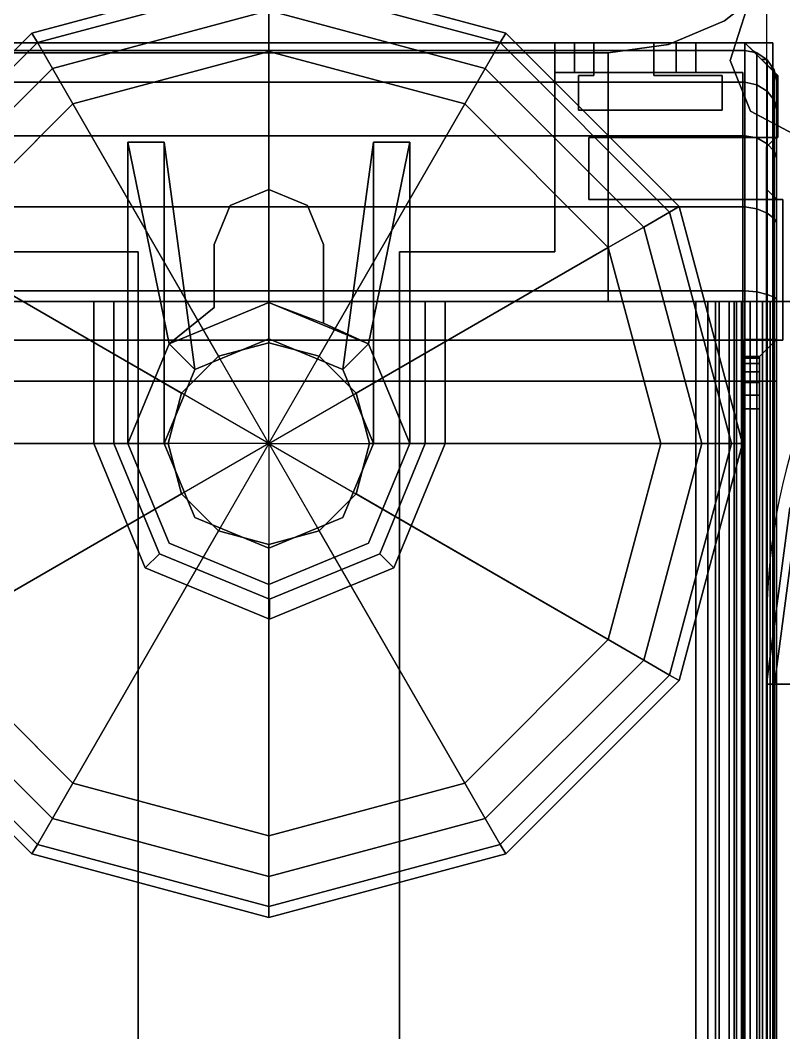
# Model space of a CAD drawing. Extents: x -170 to 1783, y -20 to 1205.
# Drawn here: x 1084.081 to 1085.615, y 277.667 to 279.7 of the extents above; entities that cross this region are included whole.
import ezdxf

# ---------------------------------------------------------------- set-up
doc = ezdxf.new("R2010")
doc.units = 0
doc.header["$LTSCALE"] = 96
doc.header["$MEASUREMENT"] = 0
for name, color, linetype in [('A-FURN-3-PANEL-GLIDE', 7, 'Continuous'), ('A-FURN-3-PANEL-GLIDE-HOUSING', 7, 'Continuous'), ('A-FURN-3-PANEL-RACE', 7, 'Continuous'), ('A-FURN-3-PANEL-SIDE1', 7, 'Continuous'), ('A-FURN-3-PANEL-SIDE2', 7, 'Continuous'), ('A-FURN-3-PANEL-TOPCAP', 7, 'Continuous'), ('A-FURN-3-PANEL-TRIM', 7, 'Continuous'), ('A-FURN-3-WKSF-TRIM', 7, 'Continuous'), ('A-FURN-P-PNLS', 7, 'Continuous'), ('A-FURN-P-WKSF', 7, 'Continuous'), ('MAIN_PANEL', 7, 'Continuous'), ('MAIN_WKSURF', 7, 'Continuous')]:
    doc.layers.add(name, color=color, linetype=linetype)

# ---------------------------------------------------------------- blocks, each defined once
blk = doc.blocks.new('EC-EFP-444')
at = {"layer": 'A-FURN-3-PANEL-TRIM', "color": 60, "linetype": 'Continuous'}
for points, invisible_edges in [([(-0.0735, -0.1159, 3.5747), (0.6, -0.1348, 3.5747), (0.0361, 0.0847, 3.5747), (-0.0395, -0.0114, 3.5747)], 3), ([(-0.0735, -0.1159, 4.2397), (-0.0395, -0.0114, 4.2397), (0.0361, 0.0847, 4.2397), (0.6, -0.1348, 4.2397)], 12), ([(-0.0735, -0.1159, 3.8013), (-0.0395, -0.0114, 3.8013), (0.0361, 0.0847, 3.8013), (0.6, -0.1348, 3.8013)], 12), ([(-0.0735, -0.1159, 4.013), (0.6, -0.1348, 4.013), (0.0361, 0.0847, 4.013), (-0.0395, -0.0114, 4.013)], 3), ([(0.065, -0.269, 3.5747), (0.6, -0.1348, 3.5747), (-0.0735, -0.1159, 3.5747), (-0.0322, -0.2178, 3.5747)], 3), ([(0.065, -0.269, 4.2397), (-0.0322, -0.2178, 4.2397), (-0.0735, -0.1159, 4.2397), (0.6, -0.1348, 4.2397)], 12), ([(0.065, -0.269, 3.8013), (-0.0322, -0.2178, 3.8013), (-0.0735, -0.1159, 3.8013), (0.6, -0.1348, 3.8013)], 12), ([(0.065, -0.269, 4.013), (0.6, -0.1348, 4.013), (-0.0735, -0.1159, 4.013), (-0.0322, -0.2178, 4.013)], 3)]:
    blk.add_3dface(points, dxfattribs=dict(at, invisible_edges=invisible_edges))
for points in [[(-0.0735, -0.1159, 4.013), (-0.0395, -0.0114, 4.013), (-0.0395, -0.0114, 4.2397), (-0.0735, -0.1159, 4.2397)], [(-0.0735, -0.1159, 3.5747), (-0.0395, -0.0114, 3.5747), (-0.0395, -0.0114, 3.8013), (-0.0735, -0.1159, 3.8013)], [(-0.0322, -0.2178, 4.013), (-0.0735, -0.1159, 4.013), (-0.0735, -0.1159, 4.2397), (-0.0322, -0.2178, 4.2397)], [(-0.0322, -0.2178, 3.5747), (-0.0735, -0.1159, 3.5747), (-0.0735, -0.1159, 3.8013), (-0.0322, -0.2178, 3.8013)], [(0.065, -0.269, 4.013), (-0.0322, -0.2178, 4.013), (-0.0322, -0.2178, 4.2397), (0.065, -0.269, 4.2397)], [(0.065, -0.269, 3.5747), (-0.0322, -0.2178, 3.5747), (-0.0322, -0.2178, 3.8013), (0.065, -0.269, 3.8013)]]:
    blk.add_3dface(points, dxfattribs=at)
blk = doc.blocks.new('EC-EFN-256')
at = {"layer": 'A-FURN-3-PANEL-GLIDE', "color": 20, "linetype": 'Continuous'}
for points in [[(0.4201, 1.8052, 0.2464), (0.4091, 1.8242, 0.1642), (0.885, 1.9517, 0.1642), (0.885, 1.9297, 0.2464)], [(0.4091, 1.8242, 0.1642), (0.4201, 1.8052, 0.0821), (0.885, 1.9297, 0.0821), (0.885, 1.9517, 0.1642)], [(0.885, 1.9297, 0.2464), (0.885, 1.9517, 0.1642), (1.3609, 1.8242, 0.1642), (1.3499, 1.8052, 0.2464)], [(0.885, 1.9517, 0.1642), (0.885, 1.9297, 0.0821), (1.3499, 1.8052, 0.0821), (1.3609, 1.8242, 0.1642)], [(0.4502, 1.7531, 0.3065), (0.4201, 1.8052, 0.2464), (0.885, 1.9297, 0.2464), (0.885, 1.8696, 0.3065)], [(0.4201, 1.8052, 0.0821), (0.4502, 1.7531, 0.022), (0.885, 1.8696, 0.022), (0.885, 1.9297, 0.0821)], [(0.885, 1.8696, 0.3065), (0.885, 1.9297, 0.2464), (1.3499, 1.8052, 0.2464), (1.3198, 1.7531, 0.3065)], [(0.885, 1.9297, 0.0821), (0.885, 1.8696, 0.022), (1.3198, 1.7531, 0.022), (1.3499, 1.8052, 0.0821)], [(0.4912, 1.682, 0.3285), (0.4502, 1.7531, 0.3065), (0.885, 1.8696, 0.3065), (0.885, 1.7875, 0.3285)], [(0.4502, 1.7531, 0.022), (0.4912, 1.682), (0.885, 1.7875), (0.885, 1.8696, 0.022)], [(0.885, 1.7875, 0.3285), (0.885, 1.8696, 0.3065), (1.3198, 1.7531, 0.3065), (1.2787, 1.682, 0.3285)], [(0.885, 1.8696, 0.022), (0.885, 1.7875), (1.2787, 1.682), (1.3198, 1.7531, 0.022)], [(0.0798, 1.4649, 0.2464), (0.0608, 1.4759, 0.1642), (0.4091, 1.8242, 0.1642), (0.4201, 1.8052, 0.2464)], [(0.0608, 1.4759, 0.1642), (0.0798, 1.4649, 0.0821), (0.4201, 1.8052, 0.0821), (0.4091, 1.8242, 0.1642)], [(1.3499, 1.8052, 0.2464), (1.3609, 1.8242, 0.1642), (1.7092, 1.4759, 0.1642), (1.6902, 1.4649, 0.2464)], [(1.3609, 1.8242, 0.1642), (1.3499, 1.8052, 0.0821), (1.6902, 1.4649, 0.0821), (1.7092, 1.4759, 0.1642)], [(0.1319, 1.4348, 0.3065), (0.0798, 1.4649, 0.2464), (0.4201, 1.8052, 0.2464), (0.4502, 1.7531, 0.3065)], [(0.0798, 1.4649, 0.0821), (0.1319, 1.4348, 0.022), (0.4502, 1.7531, 0.022), (0.4201, 1.8052, 0.0821)], [(1.3198, 1.7531, 0.3065), (1.3499, 1.8052, 0.2464), (1.6902, 1.4649, 0.2464), (1.6381, 1.4348, 0.3065)], [(1.3499, 1.8052, 0.0821), (1.3198, 1.7531, 0.022), (1.6381, 1.4348, 0.022), (1.6902, 1.4649, 0.0821)], [(0.7837, 1.1754, 0.3285), (0.4912, 1.682, 0.3285), (0.885, 1.7875, 0.3285), (0.885, 1.2025, 0.3285)], [(0.885, 1.2025, 0.3285), (0.885, 1.7875, 0.3285), (1.2787, 1.682, 0.3285), (0.9862, 1.1754, 0.3285)], [(0.203, 1.3937, 0.3285), (0.1319, 1.4348, 0.3065), (0.4502, 1.7531, 0.3065), (0.4912, 1.682, 0.3285)], [(0.1319, 1.4348, 0.022), (0.203, 1.3937), (0.4912, 1.682), (0.4502, 1.7531, 0.022)], [(1.2787, 1.682, 0.3285), (1.3198, 1.7531, 0.3065), (1.6381, 1.4348, 0.3065), (1.567, 1.3937, 0.3285)], [(1.3198, 1.7531, 0.022), (1.2787, 1.682), (1.567, 1.3937), (1.6381, 1.4348, 0.022)], [(0.7096, 1.1013, 0.3285), (0.203, 1.3937, 0.3285), (0.4912, 1.682, 0.3285), (0.7837, 1.1754, 0.3285)], [(0.9862, 1.1754, 0.3285), (1.2787, 1.682, 0.3285), (1.567, 1.3937, 0.3285), (1.0604, 1.1013, 0.3285)], [(-0.0447, 1, 0.2464), (-0.0668, 1, 0.1642), (0.0608, 1.4759, 0.1642), (0.0798, 1.4649, 0.2464)], [(-0.0668, 1, 0.1642), (-0.0447, 1, 0.0821), (0.0798, 1.4649, 0.0821), (0.0608, 1.4759, 0.1642)], [(0.0154, 1, 0.3065), (-0.0447, 1, 0.2464), (0.0798, 1.4649, 0.2464), (0.1319, 1.4348, 0.3065)], [(-0.0447, 1, 0.0821), (0.0154, 1, 0.022), (0.1319, 1.4348, 0.022), (0.0798, 1.4649, 0.0821)], [(1.6381, 1.4348, 0.3065), (1.6902, 1.4649, 0.2464), (1.8147, 1, 0.2464), (1.7546, 1, 0.3065)], [(1.6902, 1.4649, 0.0821), (1.6381, 1.4348, 0.022), (1.7546, 1, 0.022), (1.8147, 1, 0.0821)], [(1.6902, 1.4649, 0.2464), (1.7092, 1.4759, 0.1642), (1.8367, 1, 0.1642), (1.8147, 1, 0.2464)], [(1.7092, 1.4759, 0.1642), (1.6902, 1.4649, 0.0821), (1.8147, 1, 0.0821), (1.8367, 1, 0.1642)], [(0.0975, 1, 0.3285), (0.0154, 1, 0.3065), (0.1319, 1.4348, 0.3065), (0.203, 1.3937, 0.3285)], [(0.0154, 1, 0.022), (0.0975, 1), (0.203, 1.3937), (0.1319, 1.4348, 0.022)], [(1.567, 1.3937, 0.3285), (1.6381, 1.4348, 0.3065), (1.7546, 1, 0.3065), (1.6725, 1, 0.3285)], [(1.6381, 1.4348, 0.022), (1.567, 1.3937), (1.6725, 1), (1.7546, 1, 0.022)], [(0.6825, 1, 0.3285), (0.0975, 1, 0.3285), (0.203, 1.3937, 0.3285), (0.7096, 1.1013, 0.3285)], [(1.0604, 1.1013, 0.3285), (1.567, 1.3937, 0.3285), (1.6725, 1, 0.3285), (1.0875, 1, 0.3285)], [(0.7837, 1.1754, 3.5747), (0.7837, 1.1754, 0.3285), (0.885, 1.2025, 0.3285), (0.885, 1.2025, 3.5747)], [(0.885, 1.2025, 3.5747), (0.885, 1.2025, 0.3285), (0.9862, 1.1754, 0.3285), (0.9862, 1.1754, 3.5747)], [(0.7096, 1.1013, 3.5747), (0.7096, 1.1013, 0.3285), (0.7837, 1.1754, 0.3285), (0.7837, 1.1754, 3.5747)], [(0.9862, 1.1754, 3.5747), (0.9862, 1.1754, 0.3285), (1.0604, 1.1013, 0.3285), (1.0604, 1.1013, 3.5747)], [(0.6825, 1, 3.5747), (0.6825, 1, 0.3285), (0.7096, 1.1013, 0.3285), (0.7096, 1.1013, 3.5747)], [(1.0604, 1.1013, 3.5747), (1.0604, 1.1013, 0.3285), (1.0875, 1, 0.3285), (1.0875, 1, 3.5747)], [(0.0798, 0.5351, 0.2464), (0.0608, 0.5241, 0.1642), (-0.0668, 1, 0.1642), (-0.0447, 1, 0.2464)], [(0.0608, 0.5241, 0.1642), (0.0798, 0.5351, 0.0821), (-0.0447, 1, 0.0821), (-0.0668, 1, 0.1642)], [(0.1319, 0.5652, 0.3065), (0.0798, 0.5351, 0.2464), (-0.0447, 1, 0.2464), (0.0154, 1, 0.3065)], [(0.0798, 0.5351, 0.0821), (0.1319, 0.5652, 0.022), (0.0154, 1, 0.022), (-0.0447, 1, 0.0821)], [(0.203, 0.6063, 0.3285), (0.1319, 0.5652, 0.3065), (0.0154, 1, 0.3065), (0.0975, 1, 0.3285)], [(0.1319, 0.5652, 0.022), (0.203, 0.6063), (0.0975, 1), (0.0154, 1, 0.022)], [(0.7096, 0.8988, 0.3285), (0.203, 0.6063, 0.3285), (0.0975, 1, 0.3285), (0.6825, 1, 0.3285)], [(0.7096, 0.8988, 3.5747), (0.7096, 0.8988, 0.3285), (0.6825, 1, 0.3285), (0.6825, 1, 3.5747)], [(1.0875, 1, 3.5747), (1.0875, 1, 0.3285), (1.0604, 0.8988, 0.3285), (1.0604, 0.8988, 3.5747)], [(1.0875, 1, 0.3285), (1.6725, 1, 0.3285), (1.567, 0.6063, 0.3285), (1.0604, 0.8988, 0.3285)], [(1.6725, 1, 0.3285), (1.7546, 1, 0.3065), (1.6381, 0.5652, 0.3065), (1.567, 0.6063, 0.3285)], [(1.7546, 1, 0.022), (1.6725, 1), (1.567, 0.6063), (1.6381, 0.5652, 0.022)], [(1.7546, 1, 0.3065), (1.8147, 1, 0.2464), (1.6902, 0.5351, 0.2464), (1.6381, 0.5652, 0.3065)], [(1.8147, 1, 0.0821), (1.7546, 1, 0.022), (1.6381, 0.5652, 0.022), (1.6902, 0.5351, 0.0821)], [(1.8147, 1, 0.2464), (1.8367, 1, 0.1642), (1.7092, 0.5241, 0.1642), (1.6902, 0.5351, 0.2464)], [(1.8367, 1, 0.1642), (1.8147, 1, 0.0821), (1.6902, 0.5351, 0.0821), (1.7092, 0.5241, 0.1642)], [(0.7837, 0.8246, 0.3285), (0.4912, 0.318, 0.3285), (0.203, 0.6063, 0.3285), (0.7096, 0.8988, 0.3285)], [(0.7837, 0.8246, 3.5747), (0.7837, 0.8246, 0.3285), (0.7096, 0.8988, 0.3285), (0.7096, 0.8988, 3.5747)], [(1.0604, 0.8988, 3.5747), (1.0604, 0.8988, 0.3285), (0.9862, 0.8246, 0.3285), (0.9862, 0.8246, 3.5747)], [(1.0604, 0.8988, 0.3285), (1.567, 0.6063, 0.3285), (1.2787, 0.318, 0.3285), (0.9862, 0.8246, 0.3285)], [(0.885, 0.7975, 0.3285), (0.885, 0.2125, 0.3285), (0.4912, 0.318, 0.3285), (0.7837, 0.8246, 0.3285)], [(0.885, 0.7975, 3.5747), (0.885, 0.7975, 0.3285), (0.7837, 0.8246, 0.3285), (0.7837, 0.8246, 3.5747)], [(0.9862, 0.8246, 3.5747), (0.9862, 0.8246, 0.3285), (0.885, 0.7975, 0.3285), (0.885, 0.7975, 3.5747)], [(0.9862, 0.8246, 0.3285), (1.2787, 0.318, 0.3285), (0.885, 0.2125, 0.3285), (0.885, 0.7975, 0.3285)], [(0.4912, 0.318, 0.3285), (0.4502, 0.2469, 0.3065), (0.1319, 0.5652, 0.3065), (0.203, 0.6063, 0.3285)], [(0.4502, 0.2469, 0.022), (0.4912, 0.318), (0.203, 0.6063), (0.1319, 0.5652, 0.022)], [(1.567, 0.6063, 0.3285), (1.6381, 0.5652, 0.3065), (1.3198, 0.2469, 0.3065), (1.2787, 0.318, 0.3285)], [(1.6381, 0.5652, 0.022), (1.567, 0.6063), (1.2787, 0.318), (1.3198, 0.2469, 0.022)], [(0.4502, 0.2469, 0.3065), (0.4201, 0.1948, 0.2464), (0.0798, 0.5351, 0.2464), (0.1319, 0.5652, 0.3065)], [(0.4201, 0.1948, 0.0821), (0.4502, 0.2469, 0.022), (0.1319, 0.5652, 0.022), (0.0798, 0.5351, 0.0821)], [(1.6381, 0.5652, 0.3065), (1.6902, 0.5351, 0.2464), (1.3499, 0.1948, 0.2464), (1.3198, 0.2469, 0.3065)], [(1.6902, 0.5351, 0.0821), (1.6381, 0.5652, 0.022), (1.3198, 0.2469, 0.022), (1.3499, 0.1948, 0.0821)], [(0.4201, 0.1948, 0.2464), (0.4091, 0.1758, 0.1642), (0.0608, 0.5241, 0.1642), (0.0798, 0.5351, 0.2464)], [(0.4091, 0.1758, 0.1642), (0.4201, 0.1948, 0.0821), (0.0798, 0.5351, 0.0821), (0.0608, 0.5241, 0.1642)], [(1.6902, 0.5351, 0.2464), (1.7092, 0.5241, 0.1642), (1.3609, 0.1758, 0.1642), (1.3499, 0.1948, 0.2464)], [(1.7092, 0.5241, 0.1642), (1.6902, 0.5351, 0.0821), (1.3499, 0.1948, 0.0821), (1.3609, 0.1758, 0.1642)]]:
    blk.add_3dface(points, dxfattribs=at)
at = {"layer": 'A-FURN-3-PANEL-GLIDE', "color": 20, "linetype": 'Continuous', "invisible_edges": 12}
for points in [[(0.885, 1), (0.885, 1.7875), (0.4912, 1.682)], [(0.885, 1), (1.2787, 1.682), (0.885, 1.7875)], [(0.885, 1), (0.4912, 1.682), (0.203, 1.3937)], [(0.885, 1), (1.567, 1.3937), (1.2787, 1.682)], [(0.885, 1), (0.203, 1.3937), (0.0975, 1)], [(0.885, 1), (1.6725, 1), (1.567, 1.3937)], [(0.885, 1), (0.0975, 1), (0.203, 0.6063)], [(0.885, 1), (0.203, 0.6063), (0.4912, 0.318)], [(0.885, 1), (0.4912, 0.318), (0.885, 0.2125)], [(0.885, 1), (0.885, 0.2125), (1.2787, 0.318)], [(0.885, 1), (1.2787, 0.318), (1.567, 0.6063)], [(0.885, 1), (1.567, 0.6063), (1.6725, 1)]]:
    blk.add_3dface(points, dxfattribs=at)
at = {"layer": 'A-FURN-3-PANEL-GLIDE-HOUSING', "color": 40, "linetype": 'Continuous'}
for points in [[(0.6, 1.3543, 4.1997), (0.6, 1.3143, 4.2397), (0.8848, 1.3143, 4.2397), (0.8848, 1.3543, 4.1997)], [(0.6, 1.3543, 3.6147), (0.6, 1.3543, 4.1997), (0.8848, 1.3543, 4.1997), (0.8848, 1.3543, 3.6147)], [(0.6, 1.3143, 3.5747), (0.6, 1.3543, 3.6147), (0.8848, 1.3543, 3.6147), (0.8848, 1.3143, 3.5747)], [(1.1344, 1.2509, 3.6147), (0.8848, 1.3543, 3.6147), (0.8848, 1.3543, 4.1997), (1.1344, 1.2509, 4.1997)], [(1.1344, 1.2509, 4.1997), (0.8848, 1.3543, 4.1997), (0.8848, 1.3143, 4.2397), (1.1061, 1.2227, 4.2397)], [(1.1061, 1.2227, 3.5747), (0.8848, 1.3143, 3.5747), (0.8848, 1.3543, 3.6147), (1.1344, 1.2509, 3.6147)], [(0.6849, 1.2001, 2.2447), (0.885, 1.283, 3.5747), (0.28, 1.283, 3.5747), (0.28, 1.283, 3.3867)], [(0.28, 1.21, 3.5747), (0.28, 1.21, 3.3867), (0.28, 1.283, 3.3867), (0.28, 1.283, 3.5747)], [(0.28, 1.283, 3.3867), (0.28, 1.21, 3.3867), (0.7365, 1.1485, 2.2447), (0.6849, 1.2001, 2.2447)], [(0.885, 1.283, 3.5747), (0.6849, 1.2001, 2.2447), (0.6849, 1.2001, 1.7347), (0.885, 1.283, 1.7347)], [(1.0851, 1.2001, 3.5747), (0.885, 1.283, 3.5747), (0.885, 1.283, 1.7347), (1.0851, 1.2001, 1.7347)], [(1.2378, 1.0013, 4.1997), (1.1344, 1.2509, 4.1997), (1.1061, 1.2227, 4.2397), (1.1978, 1.0013, 4.2397)], [(1.1978, 1.0013, 3.5747), (1.1061, 1.2227, 3.5747), (1.1344, 1.2509, 3.6147), (1.2378, 1.0013, 3.6147)], [(1.2378, 1.0013, 3.6147), (1.1344, 1.2509, 3.6147), (1.1344, 1.2509, 4.1997), (1.2378, 1.0013, 4.1997)], [(0.28, 1.21, 3.3867), (0.28, 1.21, 3.5747), (0.885, 1.21, 3.5747), (0.7365, 1.1485, 2.2447)], [(0.6849, 1.2001, 1.7347), (0.602, 1, 1.7347), (0.602, 1, 2.2447), (0.6849, 1.2001, 2.2447)], [(0.6849, 1.2001, 2.2447), (0.602, 1, 2.2447), (0.6432, 1.11, 2.2447)], [(0.6432, 1.11, 1.7347), (0.6849, 1.2001, 1.7347), (0.6849, 1.2001, 2.2447), (0.6432, 1.11, 2.2447)], [(0.885, 1.21, 1.7347), (0.7365, 1.1485, 1.7347), (0.7365, 1.1485, 2.2447), (0.885, 1.21, 3.5747)], [(1.0335, 1.1485, 1.7347), (0.885, 1.21, 1.7347), (0.885, 1.21, 3.5747), (1.0335, 1.1485, 3.5747)], [(1.168, 1, 3.5747), (1.0851, 1.2001, 3.5747), (1.0851, 1.2001, 1.7347), (1.168, 1, 1.7347)], [(0.7365, 1.1485, 1.7347), (0.675, 1, 1.7347), (0.675, 1, 2.2447), (0.7365, 1.1485, 2.2447)], [(1.095, 1, 1.7347), (1.0335, 1.1485, 1.7347), (1.0335, 1.1485, 3.5747), (1.095, 1, 3.5747)], [(0.485, 1.11, 2.2447), (0.4072, 1.0778, 2.2447), (0.4072, 1.0778, 1.7347), (0.485, 1.11, 1.7347)], [(0.485, 1.11, 1.7347), (0.6432, 1.11, 1.7347), (0.6432, 1.11, 2.2447), (0.485, 1.11, 2.2447)], [(0.4072, 1.0778, 2.2447), (0.375, 1, 2.2447), (0.375, 1, 1.7347), (0.4072, 1.0778, 1.7347)], [(0.375, 1, 2.2447), (0.4072, 0.9222, 2.2447), (0.4072, 0.9222, 1.7347), (0.375, 1, 1.7347)], [(0.602, 1, 1.7347), (0.6849, 0.7999, 1.7347), (0.6849, 0.7999, 2.2447), (0.602, 1, 2.2447)], [(0.675, 1, 1.7347), (0.7365, 0.8515, 1.7347), (0.7365, 0.8515, 2.2447), (0.675, 1, 2.2447)], [(1.0335, 0.8515, 1.7347), (1.095, 1, 1.7347), (1.095, 1, 3.5747), (1.0335, 0.8515, 3.5747)], [(1.0851, 0.7999, 3.5747), (1.168, 1, 3.5747), (1.168, 1, 1.7347), (1.0851, 0.7999, 1.7347)], [(1.1344, 0.7517, 4.1997), (1.2378, 1.0013, 4.1997), (1.1978, 1.0013, 4.2397), (1.1061, 0.78, 4.2397)], [(1.1061, 0.78, 3.5747), (1.1978, 1.0013, 3.5747), (1.2378, 1.0013, 3.6147), (1.1344, 0.7517, 3.6147)], [(1.1344, 0.7517, 3.6147), (1.2378, 1.0013, 3.6147), (1.2378, 1.0013, 4.1997), (1.1344, 0.7517, 4.1997)], [(0.4072, 0.9222, 2.2447), (0.485, 0.89, 2.2447), (0.485, 0.89, 1.7347), (0.4072, 0.9222, 1.7347)], [(0.6116, 0.89, 2.2447), (0.6116, 0.89, 1.7347), (0.485, 0.89, 1.7347), (0.485, 0.89, 2.2447)], [(0.6849, 0.7999, 1.7347), (0.6116, 0.89, 1.7347), (0.6116, 0.89, 2.2447), (0.6849, 0.7999, 2.2447)], [(0.28, 0.79, 3.3867), (0.28, 0.717, 3.3867), (0.6849, 0.7999, 2.2447), (0.7365, 0.8515, 2.2447)], [(0.7365, 0.8515, 1.7347), (0.885, 0.79, 1.7347), (0.885, 0.79, 3.5747), (0.7365, 0.8515, 2.2447)], [(0.885, 0.79, 1.7347), (1.0335, 0.8515, 1.7347), (1.0335, 0.8515, 3.5747), (0.885, 0.79, 3.5747)], [(0.6849, 0.7999, 2.2447), (0.885, 0.717, 3.5747), (0.885, 0.717, 1.7347), (0.6849, 0.7999, 1.7347)], [(0.885, 0.717, 3.5747), (1.0851, 0.7999, 3.5747), (1.0851, 0.7999, 1.7347), (0.885, 0.717, 1.7347)], [(0.28, 0.79, 3.3867), (0.28, 0.79, 3.5747), (0.28, 0.717, 3.5747), (0.28, 0.717, 3.3867)], [(0.8848, 0.6483, 4.1997), (1.1344, 0.7517, 4.1997), (1.1061, 0.78, 4.2397), (0.8848, 0.6883, 4.2397)], [(0.8848, 0.6883, 3.5747), (1.1061, 0.78, 3.5747), (1.1344, 0.7517, 3.6147), (0.8848, 0.6483, 3.6147)], [(0.8848, 0.6483, 3.6147), (1.1344, 0.7517, 3.6147), (1.1344, 0.7517, 4.1997), (0.8848, 0.6483, 4.1997)], [(0.8848, 0.6483, 4.1997), (0.8848, 0.6883, 4.2397), (0.6, 0.6883, 4.2397), (0.6, 0.6483, 4.1997)], [(0.8848, 0.6883, 3.5747), (0.8848, 0.6483, 3.6147), (0.6, 0.6483, 3.6147), (0.6, 0.6883, 3.5747)], [(0.8848, 0.6483, 4.1997), (0.6, 0.6483, 4.1997), (0.6, 0.6483, 3.6147), (0.8848, 0.6483, 3.6147)]]:
    blk.add_3dface(points, dxfattribs=at)
for points, invisible_edges in [([(0.6, 0.6883, 4.2397), (0.8848, 0.6883, 4.2397), (0.8848, 1.3143, 4.2397), (0.6, 1.3143, 4.2397)], 2), ([(0.6002, 1.283, 3.5747), (0.6, 1.3143, 3.5747), (0.8848, 1.3143, 3.5747), (0.885, 1.283, 3.5747)], 4), ([(1.1061, 0.78, 4.2397), (1.1061, 1.2227, 4.2397), (0.8848, 1.3143, 4.2397), (0.8848, 0.6883, 4.2397)], 5), ([(1.1061, 1.2227, 3.5747), (1.0851, 1.2001, 3.5747), (0.885, 1.283, 3.5747), (0.8848, 1.3143, 3.5747)], 5), ([(0.28, 1.21, 3.5747), (0.28, 1.283, 3.5747), (0.885, 1.283, 3.5747), (0.885, 1.21, 3.5747)], 4), ([(0.885, 1.21, 1.7347), (0.885, 1.283, 1.7347), (0.6849, 1.2001, 1.7347), (0.7365, 1.1485, 1.7347)], 5), ([(1.0335, 1.1485, 1.7347), (1.0851, 1.2001, 1.7347), (0.885, 1.283, 1.7347), (0.885, 1.21, 1.7347)], 5), ([(0.885, 1.21, 3.5747), (0.885, 1.283, 3.5747), (1.0851, 1.2001, 3.5747), (1.0335, 1.1485, 3.5747)], 5), ([(1.1978, 1.0013, 3.5747), (1.168, 1, 3.5747), (1.0851, 1.2001, 3.5747), (1.1061, 1.2227, 3.5747)], 5), ([(1.1978, 1.0013, 4.2397), (1.1061, 1.2227, 4.2397), (1.1061, 0.78, 4.2397)], 2), ([(0.7365, 1.1485, 1.7347), (0.6849, 1.2001, 1.7347), (0.602, 1, 1.7347), (0.675, 1, 1.7347)], 5), ([(0.6849, 1.2001, 2.2447), (0.7365, 1.1485, 2.2447), (0.675, 1, 2.2447), (0.602, 1, 2.2447)], 12), ([(0.6849, 1.2001, 1.7347), (0.6432, 1.11, 1.7347), (0.602, 1, 1.7347)], 2), ([(1.095, 1, 1.7347), (1.168, 1, 1.7347), (1.0851, 1.2001, 1.7347), (1.0335, 1.1485, 1.7347)], 5), ([(1.0851, 1.2001, 3.5747), (1.168, 1, 3.5747), (1.095, 1, 3.5747), (1.0335, 1.1485, 3.5747)], 10), ([(0.485, 1.11, 1.7347), (0.4072, 1.0778, 1.7347), (0.4072, 0.9222, 1.7347), (0.485, 0.89, 1.7347)], 10), ([(0.485, 1.11, 2.2447), (0.485, 0.89, 2.2447), (0.4072, 0.9222, 2.2447), (0.4072, 1.0778, 2.2447)], 5), ([(0.485, 1.11, 1.7347), (0.602, 1, 1.7347), (0.6432, 1.11, 1.7347)], 3), ([(0.602, 1, 1.7347), (0.485, 1.11, 1.7347), (0.485, 0.89, 1.7347)], 15), ([(0.485, 1.11, 2.2447), (0.6432, 1.11, 2.2447), (0.602, 1, 2.2447)], 14), ([(0.602, 1, 2.2447), (0.485, 0.89, 2.2447), (0.485, 1.11, 2.2447)], 15), ([(0.4072, 1.0778, 2.2447), (0.4072, 0.9222, 2.2447), (0.375, 1, 2.2447)], 1), ([(0.4072, 1.0778, 1.7347), (0.375, 1, 1.7347), (0.4072, 0.9222, 1.7347)], 12), ([(0.602, 1, 1.7347), (0.485, 0.89, 1.7347), (0.6116, 0.89, 1.7347)], 13), ([(0.602, 1, 2.2447), (0.6116, 0.89, 2.2447), (0.485, 0.89, 2.2447)], 13), ([(0.675, 1, 1.7347), (0.602, 1, 1.7347), (0.6849, 0.7999, 1.7347), (0.7365, 0.8515, 1.7347)], 5), ([(0.602, 1, 2.2447), (0.675, 1, 2.2447), (0.7365, 0.8515, 2.2447), (0.6849, 0.7999, 2.2447)], 9), ([(0.602, 1, 1.7347), (0.6116, 0.89, 1.7347), (0.6849, 0.7999, 1.7347)], 1), ([(0.602, 1, 2.2447), (0.6849, 0.7999, 2.2447), (0.6116, 0.89, 2.2447)], 13), ([(1.0851, 0.7999, 1.7347), (1.168, 1, 1.7347), (1.095, 1, 1.7347), (1.0335, 0.8515, 1.7347)], 10), ([(1.0851, 0.7999, 3.5747), (1.0335, 0.8515, 3.5747), (1.095, 1, 3.5747), (1.168, 1, 3.5747)], 5), ([(1.1061, 0.78, 3.5747), (1.0851, 0.7999, 3.5747), (1.168, 1, 3.5747), (1.1978, 1.0013, 3.5747)], 5), ([(0.885, 0.79, 3.5747), (0.28, 0.79, 3.5747), (0.28, 0.79, 3.3867), (0.7365, 0.8515, 2.2447)], 8), ([(0.6849, 0.7999, 1.7347), (0.885, 0.717, 1.7347), (0.885, 0.79, 1.7347), (0.7365, 0.8515, 1.7347)], 10), ([(0.885, 0.717, 1.7347), (1.0851, 0.7999, 1.7347), (1.0335, 0.8515, 1.7347), (0.885, 0.79, 1.7347)], 10), ([(0.885, 0.717, 3.5747), (0.885, 0.79, 3.5747), (1.0335, 0.8515, 3.5747), (1.0851, 0.7999, 3.5747)], 5), ([(0.6849, 0.7999, 2.2447), (0.28, 0.717, 3.3867), (0.28, 0.717, 3.5747), (0.885, 0.717, 3.5747)], 8), ([(0.8848, 0.6883, 3.5747), (0.885, 0.717, 3.5747), (1.0851, 0.7999, 3.5747), (1.1061, 0.78, 3.5747)], 5), ([(0.28, 0.717, 3.5747), (0.28, 0.79, 3.5747), (0.885, 0.79, 3.5747), (0.885, 0.717, 3.5747)], 4), ([(0.6, 0.6883, 3.5747), (0.6002, 0.717, 3.5747), (0.885, 0.717, 3.5747), (0.8848, 0.6883, 3.5747)], 4)]:
    blk.add_3dface(points, dxfattribs=dict(at, invisible_edges=invisible_edges))
at = {"layer": 'A-FURN-3-PANEL-RACE', "color": 40, "linetype": 'Continuous'}
for points, invisible_edges in [([(0.08, 2.0125, 3.515), (0.08, 2.0125, 0.3963), (23.92, 2.0125, 0.3963), (23.92, 2.0125, 3.515)], 8), ([(0.08, 1.8575, 3.1951), (0.08, 1.8575, 1.4986), (0.08, 2.0125, 0.3963), (0.08, 2.0125, 3.515)], 10), ([(0.5, 1.5745, 0.3963), (23.5, 1.5745, 0.3963), (0.08, 2.0125, 0.3963), (0.08, 1.5745, 0.3963)], 3), ([(23.5, 1.5745, 0.3963), (23.92, 1.5745, 0.3963), (23.92, 2.0125, 0.3963), (0.08, 2.0125, 0.3963)], 8), ([(0.08, 1.8181, 1.4986), (0.08, 1.5745, 0.3963), (0.08, 2.0125, 0.3963), (0.08, 1.8575, 1.4986)], 5), ([(0.08, 1.5745, 3.245), (0.08, 1.8575, 3.1951), (0.08, 2.0125, 3.515), (0.08, 1.5745, 3.515)], 2), ([(0.14, 1.5745, 3.515), (0.08, 1.5745, 3.515), (0.08, 2.0125, 3.515), (0.14, 1.9525, 3.515)], 4), ([(0.14, 1.9525, 3.515), (0.08, 2.0125, 3.515), (0.6, 2.0125, 3.515), (0.6, 1.9525, 3.515)], 1), ([(0.6, 2.0125, 4.0847), (0.6, 2.0125, 3.515), (23.4, 2.0125, 3.515), (23.4, 2.0125, 4.0847)], 2), ([(0.6, 1.9525, 3.515), (0.6, 2.0125, 3.515), (0.6, 2.0125, 4.0847), (0.6, 1.9525, 4.0847)], 4), ([(0.6, 1.9493, 4.1093), (0.6, 1.9525, 4.0847), (0.6, 2.0125, 4.0847), (0.6, 2.0072, 4.1248)], 10), ([(0.6, 1.9398, 4.1322), (0.6, 1.9493, 4.1093), (0.6, 2.0072, 4.1248), (0.6, 1.9918, 4.1622)], 10), ([(0.6, 1.9247, 4.1519), (0.6, 1.9398, 4.1322), (0.6, 1.9918, 4.1622), (0.6, 1.9671, 4.1943)], 10), ([(23.86, 1.9525, 0.4563), (0.14, 1.9525, 0.4563), (0.14, 1.9525, 3.515), (23.86, 1.9525, 3.515)], 4), ([(0.14, 1.9525, 0.4563), (0.14, 1.8575, 1.4986), (0.14, 1.8575, 3.1951), (0.14, 1.9525, 3.515)], 5), ([(0.5, 1.5745, 0.4563), (0.14, 1.5745, 0.4563), (0.14, 1.9525, 0.4563), (23.5, 1.5745, 0.4563)], 12), ([(23.5, 1.5745, 0.4563), (0.14, 1.9525, 0.4563), (23.86, 1.9525, 0.4563), (23.86, 1.5745, 0.4563)], 1), ([(0.14, 1.5745, 0.4563), (0.14, 1.8181, 1.4986), (0.14, 1.8575, 1.4986), (0.14, 1.9525, 0.4563)], 5), ([(0.14, 1.8575, 3.1951), (0.14, 1.5745, 3.245), (0.14, 1.5745, 3.515), (0.14, 1.9525, 3.515)], 8), ([(0.6, 1.905, 4.1669), (0.6, 1.9247, 4.1519), (0.6, 1.9671, 4.1943), (0.6, 1.935, 4.2189)], 10), ([(23.4, 1.9525, 3.515), (0.6, 1.9525, 3.515), (0.6, 1.9525, 4.0847), (23.4, 1.9525, 4.0847)], 1), ([(0.6, 1.8821, 4.1764), (0.6, 1.905, 4.1669), (0.6, 1.935, 4.2189), (0.6, 1.8976, 4.2344)], 10), ([(0.6, 1.8575, 4.1797), (0.6, 1.8821, 4.1764), (0.6, 1.8976, 4.2344), (0.6, 1.8575, 4.2397)], 2), ([(0.08, 1.614, 1.7894), (0.08, 1.5745, 1.7894), (0.08, 1.5745, 0.3963), (0.08, 1.8181, 1.4986)], 4), ([(0.14, 1.5745, 1.7894), (0.14, 1.614, 1.7894), (0.14, 1.8181, 1.4986), (0.14, 1.5745, 0.4563)], 4), ([(0.08, 1.5745, 0.3963), (0.08, 1.5745, 1.7894), (0.14, 1.5745, 1.7894), (0.14, 1.5745, 0.4563)], 8), ([(0.5, 1.5745, 0.3963), (0.08, 1.5745, 0.3963), (0.14, 1.5745, 0.4563), (0.5, 1.5745, 0.4563)], 2), ([(2.098, 1.2625, 0.3963), (21.902, 1.2625, 0.3963), (0.5, 1.5745, 0.3963), (0.5, 1.2625, 0.3963)], 3), ([(23.5, 1.2625, 0.3963), (23.5, 1.5745, 0.3963), (0.5, 1.5745, 0.3963), (21.902, 1.2625, 0.3963)], 6), ([(2.098, 1.2625, 0.4563), (0.5, 1.2625, 0.4563), (0.5, 1.5745, 0.4563), (21.902, 1.2625, 0.4563)], 12), ([(23.5, 1.2625, 0.4563), (21.902, 1.2625, 0.4563), (0.5, 1.5745, 0.4563), (23.5, 1.5745, 0.4563)], 6), ([(0.5, 0.7375, 0.4563), (2.098, 0.7375, 0.4563), (23.5, 0.4255, 0.4563), (0.5, 0.4255, 0.4563)], 6), ([(0.5, 0.7375, 0.3963), (0.5, 0.4255, 0.3963), (23.5, 0.4255, 0.3963), (2.098, 0.7375, 0.3963)], 6)]:
    blk.add_3dface(points, dxfattribs=dict(at, invisible_edges=invisible_edges))
for points in [[(0.6, 2.0072, 4.1248), (0.6, 2.0125, 4.0847), (23.4, 2.0125, 4.0847), (23.4, 2.0072, 4.1248)], [(0.6, 1.9918, 4.1622), (0.6, 2.0072, 4.1248), (23.4, 2.0072, 4.1248), (23.4, 1.9918, 4.1622)], [(0.6, 1.9671, 4.1943), (0.6, 1.9918, 4.1622), (23.4, 1.9918, 4.1622), (23.4, 1.9671, 4.1943)], [(0.6, 1.935, 4.2189), (0.6, 1.9671, 4.1943), (23.4, 1.9671, 4.1943), (23.4, 1.935, 4.2189)], [(23.4, 1.9493, 4.1093), (23.4, 1.9525, 4.0847), (0.6, 1.9525, 4.0847), (0.6, 1.9493, 4.1093)], [(23.4, 1.9398, 4.1322), (23.4, 1.9493, 4.1093), (0.6, 1.9493, 4.1093), (0.6, 1.9398, 4.1322)], [(23.4, 1.9247, 4.1519), (23.4, 1.9398, 4.1322), (0.6, 1.9398, 4.1322), (0.6, 1.9247, 4.1519)], [(0.6, 1.8976, 4.2344), (0.6, 1.935, 4.2189), (23.4, 1.935, 4.2189), (23.4, 1.8976, 4.2344)], [(23.4, 1.905, 4.1669), (23.4, 1.9247, 4.1519), (0.6, 1.9247, 4.1519), (0.6, 1.905, 4.1669)], [(23.4, 1.8821, 4.1764), (23.4, 1.905, 4.1669), (0.6, 1.905, 4.1669), (0.6, 1.8821, 4.1764)], [(0.6, 1.8575, 4.2397), (0.6, 1.8976, 4.2344), (23.4, 1.8976, 4.2344), (23.4, 1.8575, 4.2397)], [(23.4, 1.8575, 4.1797), (23.4, 1.8821, 4.1764), (0.6, 1.8821, 4.1764), (0.6, 1.8575, 4.1797)], [(0.14, 1.8575, 1.4986), (0.08, 1.8575, 1.4986), (0.08, 1.8575, 3.1951), (0.14, 1.8575, 3.1951)], [(0.08, 1.8181, 1.4986), (0.08, 1.8575, 1.4986), (0.14, 1.8575, 1.4986), (0.14, 1.8181, 1.4986)], [(0.14, 1.8575, 3.1951), (0.08, 1.8575, 3.1951), (0.08, 1.5745, 3.245), (0.14, 1.5745, 3.245)], [(0.6, 1.8575, 4.1797), (0.6, 1.8575, 4.2397), (23.4, 1.8575, 4.2397), (23.4, 1.8575, 4.1797)], [(0.08, 1.614, 1.7894), (0.08, 1.8181, 1.4986), (0.14, 1.8181, 1.4986), (0.14, 1.614, 1.7894)], [(0.08, 1.5745, 1.7894), (0.08, 1.614, 1.7894), (0.14, 1.614, 1.7894), (0.14, 1.5745, 1.7894)], [(0.14, 1.5745, 3.245), (0.08, 1.5745, 3.245), (0.08, 1.5745, 3.515), (0.14, 1.5745, 3.515)], [(0.5, 1.2625, 0.3963), (0.5, 1.5745, 0.3963), (0.5, 1.5745, 0.4563), (0.5, 1.2625, 0.4563)], [(0.5, 1.2625, 0.4563), (2.098, 1.2625, 0.4563), (2.098, 1.2625, 0.3963), (0.5, 1.2625, 0.3963)], [(0.5, 0.7375, 0.4563), (0.5, 0.7375, 0.3963), (2.098, 0.7375, 0.3963), (2.098, 0.7375, 0.4563)], [(0.5, 0.7375, 0.3963), (0.5, 0.7375, 0.4563), (0.5, 0.4255, 0.4563), (0.5, 0.4255, 0.3963)]]:
    blk.add_3dface(points, dxfattribs=at)
at = {"layer": 'A-FURN-3-PANEL-SIDE1', "color": 7, "linetype": 'Continuous'}
for points in [[(23.3224, 1.955, 55.7401), (23.3228, 0.045, 55.7401), (0.6776, 0.045, 55.7401), (0.6776, 1.955, 55.7401)], [(0.6776, 0.045, 4.2397), (0.6776, 1.955, 4.2397), (0.6776, 1.955, 55.7401), (0.6776, 0.045, 55.7401)], [(23.3224, 0.045, 4.2397), (23.3224, 1.955, 4.2397), (0.6776, 1.955, 4.2397), (0.6776, 0.045, 4.2397)]]:
    blk.add_3dface(points, dxfattribs=at)
at = {"layer": 'A-FURN-3-PANEL-SIDE2', "color": 7, "linetype": 'Continuous'}
blk.add_3dface([(0.6776, 1.955, 55.7401), (0.6776, 1.955, 4.2397), (23.3224, 1.955, 4.2397), (23.3224, 1.955, 55.7401)], dxfattribs=at)
at = {"layer": 'A-FURN-3-PANEL-TOPCAP', "color": 60, "linetype": 'Continuous'}
for points in [[(0.1143, 2.0013, 55.8104), (0.1129, 1.9894, 55.635), (0.1285, 2.0047, 55.635), (0.1344, 2.0151, 55.8048)], [(0.1774, 2.0013, 55.977), (0.1143, 2.0013, 55.8104), (0.1344, 2.0151, 55.8048), (0.1955, 2.0151, 55.9663)], [(0.1344, 2.0151, 55.8048), (0.1285, 2.0047, 55.635), (0.144, 2.02, 55.635), (0.1575, 2.02, 55.8011)], [(0.1955, 2.0151, 55.9663), (0.1344, 2.0151, 55.8048), (0.1575, 2.02, 55.8011), (0.2149, 2.02, 55.9575)], [(0.2828, 2.0013, 56.1222), (0.1774, 2.0013, 55.977), (0.1955, 2.0151, 55.9663), (0.2978, 2.0151, 56.1072)], [(0.2978, 2.0151, 56.1072), (0.1955, 2.0151, 55.9663), (0.2149, 2.02, 55.9575), (0.3121, 2.02, 56.0929)], [(0.4225, 2.0013, 56.2349), (0.2828, 2.0013, 56.1222), (0.2978, 2.0151, 56.1072), (0.4331, 2.0151, 56.2168)], [(0.4331, 2.0151, 56.2168), (0.2978, 2.0151, 56.1072), (0.3121, 2.02, 56.0929), (0.4419, 2.02, 56.1974)], [(0.5856, 2.0013, 56.3065), (0.4225, 2.0013, 56.2349), (0.4331, 2.0151, 56.2168), (0.5913, 2.0151, 56.2864)], [(0.5913, 2.0151, 56.2864), (0.4331, 2.0151, 56.2168), (0.4419, 2.02, 56.1974), (0.5949, 2.02, 56.2633)], [(0.76, 2.0013, 56.3313), (0.5856, 2.0013, 56.3065), (0.5913, 2.0151, 56.2864), (0.76, 2.0151, 56.3105)], [(0.76, 2.0151, 56.3105), (0.5913, 2.0151, 56.2864), (0.5949, 2.02, 56.2633), (0.76, 2.02, 56.286)], [(0.71, 1.986, 55.635), (0.676, 2.02, 55.635), (0.676, 1.955, 55.635), (0.71, 1.955, 55.635)], [(23.24, 2.02, 56.286), (23.24, 2.0151, 56.3105), (0.76, 2.0151, 56.3105), (0.76, 2.02, 56.286)], [(23.24, 2.0151, 56.3105), (23.24, 2.0013, 56.3313), (0.76, 2.0013, 56.3313), (0.76, 2.0151, 56.3105)], [(0.1006, 1.9805, 55.8155), (0.0965, 1.9727, 55.635), (0.1129, 1.9894, 55.635), (0.1143, 2.0013, 55.8104)], [(0.1644, 1.9805, 55.9859), (0.1006, 1.9805, 55.8155), (0.1143, 2.0013, 55.8104), (0.1774, 2.0013, 55.977)], [(0.2713, 1.9805, 56.1337), (0.1644, 1.9805, 55.9859), (0.1774, 2.0013, 55.977), (0.2828, 2.0013, 56.1222)], [(0.4136, 1.9805, 56.248), (0.2713, 1.9805, 56.1337), (0.2828, 2.0013, 56.1222), (0.4225, 2.0013, 56.2349)], [(0.5806, 1.9805, 56.3203), (0.4136, 1.9805, 56.248), (0.4225, 2.0013, 56.2349), (0.5856, 2.0013, 56.3065)], [(0.76, 1.9805, 56.3451), (0.5806, 1.9805, 56.3203), (0.5856, 2.0013, 56.3065), (0.76, 2.0013, 56.3313)], [(23.24, 2.0013, 56.3313), (23.24, 1.9805, 56.3451), (0.76, 1.9805, 56.3451), (0.76, 2.0013, 56.3313)], [(0.0957, 1.956, 55.8177), (0.08, 1.956, 55.635), (0.0965, 1.9727, 55.635), (0.1006, 1.9805, 55.8155)], [(0.1595, 1.956, 55.9895), (0.0957, 1.956, 55.8177), (0.1006, 1.9805, 55.8155), (0.1644, 1.9805, 55.9859)], [(0.2668, 1.956, 56.1382), (0.1595, 1.956, 55.9895), (0.1644, 1.9805, 55.9859), (0.2713, 1.9805, 56.1337)], [(0.4099, 1.956, 56.2528), (0.2668, 1.956, 56.1382), (0.2713, 1.9805, 56.1337), (0.4136, 1.9805, 56.248)], [(0.5783, 1.956, 56.3252), (0.4099, 1.956, 56.2528), (0.4136, 1.9805, 56.248), (0.5806, 1.9805, 56.3203)], [(0.76, 1.956, 56.35), (0.5783, 1.956, 56.3252), (0.5806, 1.9805, 56.3203), (0.76, 1.9805, 56.3451)], [(0.7136, 1.955, 55.6622), (0.7136, 1.986, 55.6622), (0.71, 1.986, 55.635), (0.71, 1.955, 55.635)], [(0.724, 1.955, 55.6875), (0.724, 1.986, 55.6875), (0.7136, 1.986, 55.6622), (0.7136, 1.955, 55.6622)], [(0.7407, 1.955, 55.7093), (0.7407, 1.986, 55.7093), (0.724, 1.986, 55.6875), (0.724, 1.955, 55.6875)], [(0.7625, 1.955, 55.726), (0.7625, 1.986, 55.726), (0.7407, 1.986, 55.7093), (0.7407, 1.955, 55.7093)], [(23.24, 1.9805, 56.3451), (23.24, 1.956, 56.35), (0.76, 1.956, 56.35), (0.76, 1.9805, 56.3451)], [(0.7878, 1.955, 55.7365), (0.7878, 1.986, 55.7365), (0.7625, 1.986, 55.726), (0.7625, 1.955, 55.726)], [(0.815, 1.955, 55.7401), (0.815, 1.986, 55.7401), (0.7878, 1.986, 55.7365), (0.7878, 1.955, 55.7365)], [(23.185, 1.955, 55.7401), (23.185, 1.986, 55.7401), (0.815, 1.986, 55.7401), (0.815, 1.955, 55.7401)], [(0.0957, 0.044, 55.8177), (0.08, 0.044, 55.635), (0.08, 1.956, 55.635), (0.0957, 1.956, 55.8177)], [(0.1595, 0.044, 55.9895), (0.0957, 0.044, 55.8177), (0.0957, 1.956, 55.8177), (0.1595, 1.956, 55.9895)], [(0.2668, 0.044, 56.1382), (0.1595, 0.044, 55.9895), (0.1595, 1.956, 55.9895), (0.2668, 1.956, 56.1382)], [(0.4099, 0.044, 56.2528), (0.2668, 0.044, 56.1382), (0.2668, 1.956, 56.1382), (0.4099, 1.956, 56.2528)], [(0.5783, 0.044, 56.3252), (0.4099, 0.044, 56.2528), (0.4099, 1.956, 56.2528), (0.5783, 1.956, 56.3252)], [(0.76, 0.044, 56.35), (0.5783, 0.044, 56.3252), (0.5783, 1.956, 56.3252), (0.76, 1.956, 56.35)], [(0.76, 0.044, 56.35), (0.76, 1.956, 56.35), (23.24, 1.956, 56.35), (23.24, 0.044, 56.35)]]:
    blk.add_3dface(points, dxfattribs=at)
for points, invisible_edges in [([(0.1285, -0.0047, 55.635), (0.144, -0.02, 55.635), (0.144, 2.02, 55.635), (0.1285, 2.0047, 55.635)], 10), ([(0.144, 2.02, 55.635), (0.269, 2.02, 55.635), (0.2783, 2.02, 55.7687), (0.1575, 2.02, 55.8011)], 4), ([(0.144, -0.02, 55.635), (0.269, -0.02, 55.635), (0.269, 2.02, 55.635), (0.144, 2.02, 55.635)], 10), ([(0.1575, 2.02, 55.8011), (0.2783, 2.02, 55.7687), (0.3232, 2.02, 55.8949), (0.2149, 2.02, 55.9575)], 5), ([(0.2149, 2.02, 55.9575), (0.3232, 2.02, 55.8949), (0.4005, 2.02, 56.0044), (0.3121, 2.02, 56.0929)], 5), ([(0.269, 2.02, 55.635), (0.289, 2, 55.635), (0.2976, 2, 55.7635), (0.2783, 2.02, 55.7687)], 4), ([(0.289, 2, 55.635), (0.269, 2.02, 55.635), (0.269, -0.02, 55.635), (0.289, 0, 55.635)], 10), ([(0.2783, 2.02, 55.7687), (0.2976, 2, 55.7635), (0.3405, 2, 55.8849), (0.3232, 2.02, 55.8949)], 5), ([(0.3121, 2.02, 56.0929), (0.4005, 2.02, 56.0044), (0.5044, 2.02, 56.0891), (0.4419, 2.02, 56.1974)], 5), ([(0.3232, 2.02, 55.8949), (0.3405, 2, 55.8849), (0.4146, 2, 55.9903), (0.4005, 2.02, 56.0044)], 5), ([(0.3741, 2, 55.635), (0.394, 2.02, 55.635), (0.399, 2.02, 55.7363), (0.3798, 2, 55.7415)], 4), ([(0.394, 2.02, 55.635), (0.3741, 2, 55.635), (0.3741, 0, 55.635), (0.394, -0.02, 55.635)], 10), ([(0.3798, 2, 55.7415), (0.399, 2.02, 55.7363), (0.4315, 2.02, 55.8323), (0.4142, 2, 55.8424)], 5), ([(0.6807, 2.02, 55.671), (0.399, 2.02, 55.7363), (0.394, 2.02, 55.635), (0.676, 2.02, 55.635)], 1), ([(0.676, 2.02, 55.635), (0.394, 2.02, 55.635), (0.394, -0.02, 55.635), (0.676, -0.02, 55.635)], 10), ([(0.6946, 2.02, 55.7045), (0.4315, 2.02, 55.8323), (0.399, 2.02, 55.7363), (0.6807, 2.02, 55.671)], 5), ([(0.4005, 2.02, 56.0044), (0.4146, 2, 55.9903), (0.5144, 2, 56.0717), (0.5044, 2.02, 56.0891)], 5), ([(0.4142, 2, 55.8424), (0.4315, 2.02, 55.8323), (0.4889, 2.02, 55.9159), (0.4748, 2, 55.9301)], 5), ([(0.4315, 2.02, 55.8323), (0.6946, 2.02, 55.7045), (0.7167, 2.02, 55.7333), (0.4889, 2.02, 55.9159)], 5), ([(0.4419, 2.02, 56.1974), (0.5044, 2.02, 56.0891), (0.6273, 2.02, 56.1426), (0.5949, 2.02, 56.2633)], 5), ([(0.4748, 2, 55.9301), (0.4889, 2.02, 55.9159), (0.5669, 2.02, 55.9807), (0.5569, 2, 55.9981)], 5), ([(0.7455, 2.02, 55.7554), (0.5669, 2.02, 55.9807), (0.4889, 2.02, 55.9159), (0.7167, 2.02, 55.7333)], 5), ([(0.5044, 2.02, 56.0891), (0.5144, 2, 56.0717), (0.6324, 2, 56.1232), (0.6273, 2.02, 56.1426)], 5), ([(0.5569, 2, 55.9981), (0.5669, 2.02, 55.9807), (0.6596, 2.02, 56.0218), (0.6544, 2, 56.0411)], 5), ([(0.5669, 2.02, 55.9807), (0.7455, 2.02, 55.7554), (0.779, 2.02, 55.7693), (0.6596, 2.02, 56.0218)], 5), ([(0.5949, 2.02, 56.2633), (0.6273, 2.02, 56.1426), (0.76, 2.02, 56.161), (0.76, 2.02, 56.286)], 5), ([(0.6273, 2.02, 56.1426), (0.6324, 2, 56.1232), (0.76, 2, 56.141), (0.76, 2.02, 56.161)], 5), ([(0.6544, 2, 56.0411), (0.6596, 2.02, 56.0218), (0.76, 2.02, 56.036), (0.76, 2, 56.056)], 5), ([(0.815, 2.02, 55.7741), (0.76, 2.02, 56.036), (0.6596, 2.02, 56.0218), (0.779, 2.02, 55.7693)], 5), ([(0.676, 2.02, 55.635), (0.71, 1.986, 55.635), (0.7136, 1.986, 55.6622), (0.6807, 2.02, 55.671)], 4), ([(0.6807, 2.02, 55.671), (0.7136, 1.986, 55.6622), (0.724, 1.986, 55.6875), (0.6946, 2.02, 55.7045)], 5), ([(0.6946, 2.02, 55.7045), (0.724, 1.986, 55.6875), (0.7407, 1.986, 55.7093), (0.7167, 2.02, 55.7333)], 5), ([(0.7167, 2.02, 55.7333), (0.7407, 1.986, 55.7093), (0.7625, 1.986, 55.726), (0.7455, 2.02, 55.7554)], 5), ([(0.7455, 2.02, 55.7554), (0.7625, 1.986, 55.726), (0.7878, 1.986, 55.7365), (0.779, 2.02, 55.7693)], 5), ([(0.76, 2.02, 56.286), (0.76, 2.02, 56.161), (23.24, 2.02, 56.161), (23.24, 2.02, 56.286)], 5), ([(23.24, 2, 56.141), (23.24, 2.02, 56.161), (0.76, 2.02, 56.161), (0.76, 2, 56.141)], 5), ([(23.24, 2.02, 56.036), (23.24, 2, 56.056), (0.76, 2, 56.056), (0.76, 2.02, 56.036)], 5), ([(0.76, 2.02, 56.036), (0.815, 2.02, 55.7741), (23.185, 2.02, 55.7741), (23.24, 2.02, 56.036)], 5), ([(0.779, 2.02, 55.7693), (0.7878, 1.986, 55.7365), (0.815, 1.986, 55.7401), (0.815, 2.02, 55.7741)], 5), ([(23.185, 2.02, 55.7741), (0.815, 2.02, 55.7741), (0.815, 1.986, 55.7401), (23.185, 1.986, 55.7401)], 10), ([(0.1285, 2.0047, 55.635), (0.1129, 1.9894, 55.635), (0.1129, 0.0106, 55.635), (0.1285, -0.0047, 55.635)], 10), ([(0.289, 2, 55.635), (0.3741, 2, 55.635), (0.3798, 2, 55.7415), (0.2976, 2, 55.7635)], 4), ([(0.289, 0, 55.635), (0.3741, 0, 55.635), (0.3741, 2, 55.635), (0.289, 2, 55.635)], 10), ([(0.2976, 2, 55.7635), (0.3798, 2, 55.7415), (0.4142, 2, 55.8424), (0.3405, 2, 55.8849)], 5), ([(0.3405, 2, 55.8849), (0.4142, 2, 55.8424), (0.4748, 2, 55.9301), (0.4146, 2, 55.9903)], 5), ([(0.4146, 2, 55.9903), (0.4748, 2, 55.9301), (0.5569, 2, 55.9981), (0.5144, 2, 56.0717)], 5), ([(0.5144, 2, 56.0717), (0.5569, 2, 55.9981), (0.6544, 2, 56.0411), (0.6324, 2, 56.1232)], 5), ([(0.6324, 2, 56.1232), (0.6544, 2, 56.0411), (0.76, 2, 56.056), (0.76, 2, 56.141)], 5), ([(0.76, 2, 56.141), (0.76, 2, 56.056), (23.24, 2, 56.056), (23.24, 2, 56.141)], 5), ([(0.0965, 1.9727, 55.635), (0.08, 1.956, 55.635), (0.08, 0.044, 55.635), (0.0965, 0.0273, 55.635)], 8), ([(0.0965, 0.0273, 55.635), (0.1129, 0.0106, 55.635), (0.1129, 1.9894, 55.635), (0.0965, 1.9727, 55.635)], 10)]:
    blk.add_3dface(points, dxfattribs=dict(at, invisible_edges=invisible_edges))
at = {"layer": 'A-FURN-3-PANEL-TRIM', "color": 60, "linetype": 'Continuous'}
for points, invisible_edges in [([(0.0361, 1.9153, 3.8013), (0.6, 2.1348, 3.8013), (-0.0735, 2.1159, 3.8013), (-0.0395, 2.0114, 3.8013)], 3), ([(0.0361, 1.9153, 4.013), (-0.0395, 2.0114, 4.013), (-0.0735, 2.1159, 4.013), (0.6, 2.1348, 4.013)], 12), ([(0.1, 1.6815, 3.8013), (0.6, 2.1348, 3.8013), (0.0361, 1.9153, 3.8013), (0.0837, 1.8027, 3.8013)], 3), ([(0.1, 1.6815, 4.013), (0.0837, 1.8027, 4.013), (0.0361, 1.9153, 4.013), (0.6, 2.1348, 4.013)], 12), ([(0.1, 1.6815, 3.8013), (0.6, 1.6815, 3.8013), (0.6, 2.1348, 3.8013)], 12), ([(0.6, 2.1348, 4.013), (0.6, 1.6815, 4.013), (0.1, 1.6815, 4.013)], 12), ([(0.0802, 1.7737, 55.635), (0.08, 1.956, 55.635), (0.1457, 2.0228, 55.635), (0.1457, 1.7737, 55.635)], 4), ([(0.2155, 1.9109, 55.635), (0.1457, 1.9109, 55.635), (0.1457, 2.0228, 55.635), (0.2701, 2.0228, 55.635)], 10), ([(0.395, 2.0328, 55.635), (0.6776, 2.0328, 55.635), (0.6776, -0.0328, 55.635), (0.395, -0.0328, 55.635)], 8), ([(0.6, -0.1348, 3.5747), (0.6, 1.6815, 3.5747), (0.1, 1.6815, 3.5747), (0.1, 0.3185, 3.5747)], 10), ([(0.6, -0.1348, 4.2397), (0.1, 0.3185, 4.2397), (0.1, 1.6815, 4.2397), (0.6, 1.6815, 4.2397)], 5), ([(0.1457, 0.3473, 55.635), (0.0802, 0.3473, 55.635), (0.0802, 1.6527, 55.635), (0.1457, 1.6527, 55.635)], 8), ([(0.2701, 1.6426, 55.635), (0.395, 1.6426, 55.635), (0.395, 0.3574, 55.635), (0.2701, 0.3574, 55.635)], 10), ([(0.1457, 1.6218, 55.635), (0.2155, 1.6218, 55.635), (0.2155, 0.3782, 55.635), (0.1457, 0.3782, 55.635)], 10)]:
    blk.add_3dface(points, dxfattribs=dict(at, invisible_edges=invisible_edges))
for points in [[(0.6, 2.1348, 3.8013), (0.6, 1.6815, 3.8013), (0.6, 1.6815, 4.013), (0.6, 2.1348, 4.013)], [(0.1457, 2.0228, 4.2397), (0.1457, 2.0228, 55.635), (0.08, 1.956, 55.635), (0.0802, 1.956, 4.2397)], [(0.1457, 2.0228, 4.2397), (0.2701, 2.0228, 4.2397), (0.2701, 2.0228, 55.635), (0.1457, 2.0228, 55.635)], [(0.2701, 2.0228, 55.635), (0.2701, 2.0228, 4.2397), (0.2701, 1.6426, 4.2397), (0.2701, 1.6426, 55.635)], [(0.395, 2.0328, 4.2397), (0.6776, 2.0328, 4.2397), (0.6776, 2.0328, 55.635), (0.395, 2.0328, 55.635)], [(0.395, 1.6426, 55.635), (0.395, 1.6426, 4.2397), (0.395, 2.0328, 4.2397), (0.395, 2.0328, 55.635)], [(0.6776, 2.0328, 4.2397), (0.6776, 1.955, 4.2397), (0.6776, 1.955, 55.635), (0.6776, 2.0328, 55.635)], [(0.0361, 1.9153, 3.8013), (-0.0395, 2.0114, 3.8013), (-0.0395, 2.0114, 4.013), (0.0361, 1.9153, 4.013)], [(0.0802, 1.7737, 55.635), (0.0802, 1.7737, 4.2397), (0.0802, 1.956, 4.2397), (0.08, 1.956, 55.635)], [(0.0837, 1.8027, 3.8013), (0.0361, 1.9153, 3.8013), (0.0361, 1.9153, 4.013), (0.0837, 1.8027, 4.013)], [(0.2155, 1.9109, 4.2397), (0.1457, 1.9109, 4.2397), (0.1457, 1.9109, 55.635), (0.2155, 1.9109, 55.635)], [(0.1457, 1.9109, 55.635), (0.1457, 1.9109, 4.2397), (0.1457, 1.7737, 4.2397), (0.1457, 1.7737, 55.635)], [(0.2155, 1.6218, 55.635), (0.2155, 1.6218, 4.2397), (0.2155, 1.9109, 4.2397), (0.2155, 1.9109, 55.635)], [(0.1, 1.6815, 3.8013), (0.0837, 1.8027, 3.8013), (0.0837, 1.8027, 4.013), (0.1, 1.6815, 4.013)], [(0.1457, 1.7737, 4.2397), (0.0802, 1.7737, 4.2397), (0.0802, 1.7737, 55.635), (0.1457, 1.7737, 55.635)], [(0.1, 0.3185, 4.2397), (0.1, 0.3185, 3.5747), (0.1, 1.6815, 3.5747), (0.1, 1.6815, 4.2397)], [(0.1, 1.6815, 4.2397), (0.1, 1.6815, 4.013), (0.6, 1.6815, 4.013), (0.6, 1.6815, 4.2397)], [(0.6, 1.6815, 3.8013), (0.1, 1.6815, 3.8013), (0.1, 1.6815, 3.5747), (0.6, 1.6815, 3.5747)], [(0.6, 1.6815, 3.5747), (0.6, -0.1348, 3.5747), (0.6, -0.1348, 4.2397), (0.6, 1.6815, 4.2397)], [(0.0802, 1.6527, 4.2397), (0.1457, 1.6527, 4.2397), (0.1457, 1.6527, 55.635), (0.0802, 1.6527, 55.635)], [(0.0802, 0.3473, 55.635), (0.0802, 0.3473, 4.2397), (0.0802, 1.6527, 4.2397), (0.0802, 1.6527, 55.635)], [(0.1457, 1.6527, 55.635), (0.1457, 1.6527, 4.2397), (0.1457, 1.6218, 4.2397), (0.1457, 1.6218, 55.635)], [(0.2701, 1.6426, 4.2397), (0.395, 1.6426, 4.2397), (0.395, 1.6426, 55.635), (0.2701, 1.6426, 55.635)], [(0.1457, 1.6218, 4.2397), (0.2155, 1.6218, 4.2397), (0.2155, 1.6218, 55.635), (0.1457, 1.6218, 55.635)]]:
    blk.add_3dface(points, dxfattribs=at)
at = {"layer": 'A-FURN-P-PNLS', "color": 60, "linetype": 'Continuous'}
blk.add_line((0, 2), (24, 2), dxfattribs=at)
blk = doc.blocks.new('EC-WS-424-T')
at = {"layer": 'A-FURN-3-WKSF-TRIM', "color": 40, "linetype": 'Continuous'}
for points in [[(0.0158, -1.368, 28.941), (0, -1.368, 28.882), (0.0466, -1.0139, 28.882), (0.0619, -1.018, 28.941)], [(0, -1.368, 28.882), (0, -1.368, 27.868), (0.0466, -1.0139, 27.868), (0.0466, -1.0139, 28.882)], [(0, -1.368, 27.868), (0.0158, -1.368, 27.809), (0.0619, -1.018, 27.809), (0.0466, -1.0139, 27.868)], [(0.059, -1.368, 28.9842), (0.0158, -1.368, 28.941), (0.0619, -1.018, 28.941), (0.1036, -1.0292, 28.9842)], [(0.0158, -1.368, 27.809), (0.059, -1.368, 27.7658), (0.1036, -1.0292, 27.7658), (0.0619, -1.018, 27.809)], [(0, -22.632, 28.882), (0, -22.632, 27.868), (0, -1.368, 27.868), (0, -1.368, 28.882)], [(0.0158, -22.632, 28.941), (0, -22.632, 28.882), (0, -1.368, 28.882), (0.0158, -1.368, 28.941)], [(0, -22.632, 27.868), (0.0158, -22.632, 27.809), (0.0158, -1.368, 27.809), (0, -1.368, 27.868)], [(0.059, -22.632, 28.9842), (0.0158, -22.632, 28.941), (0.0158, -1.368, 28.941), (0.059, -1.368, 28.9842)], [(0.0158, -22.632, 27.809), (0.059, -22.632, 27.7658), (0.059, -1.368, 27.7658), (0.0158, -1.368, 27.809)]]:
    blk.add_3dface(points, dxfattribs=at)
at = {"layer": 'A-FURN-P-WKSF', "color": 7, "linetype": 'Continuous'}
blk.add_line((0, -1.25), (0, -22.75), dxfattribs=at)
blk.add_arc((1.25, -1.25), 1.25, 90, 180, dxfattribs=at)

msp = doc.modelspace()

# ---------------------------------------------------------------- block references
at = {"layer": 'MAIN_PANEL', "color": 47, "linetype": 'Continuous'}
msp.add_blockref('EC-EFP-444', (1085.58075, 279.73489), dxfattribs=at)
at = {"layer": 'MAIN_PANEL', "color": 47, "linetype": 'Continuous', "rotation": 270}
msp.add_blockref('EC-EFN-256', (1083.58075, 279.73489), dxfattribs=at)
at = {"layer": 'MAIN_WKSURF', "color": 47, "linetype": 'Continuous'}
msp.add_blockref('EC-WS-424-T', (1085.58075, 279.73489), dxfattribs=at)

doc.saveas('drawing.dxf')
